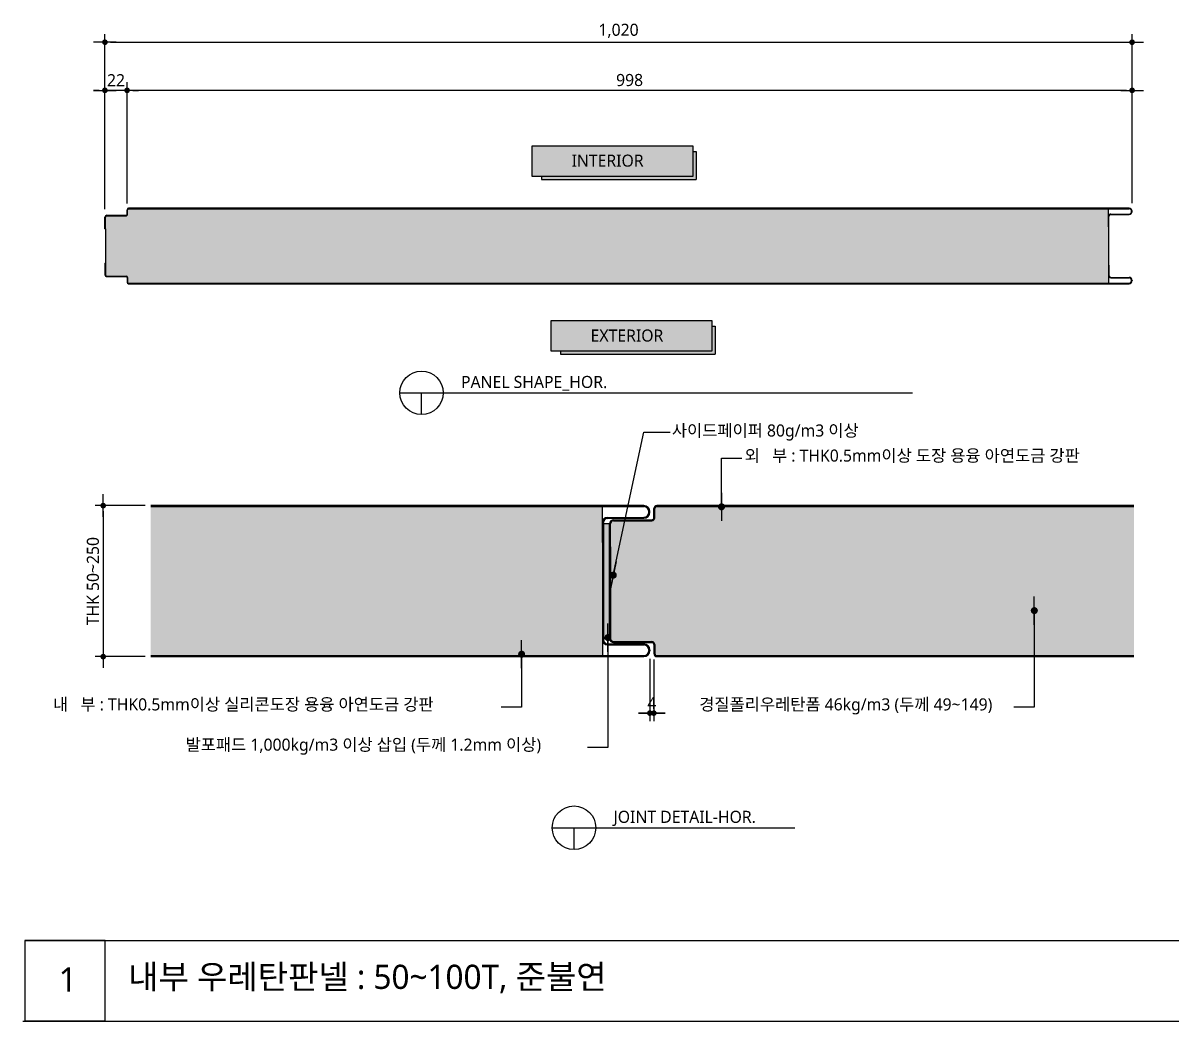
# Model space of a CAD drawing. Header units: millimetres. Extents: x -1365 to 31821, y 84 to 2865.
# Drawn here: x 13642 to 14782, y 1188 to 2179 of the extents above; entities that cross this region are included whole.
import ezdxf
from ezdxf.xclip import XClip

# ---------------------------------------------------------------- set-up
doc = ezdxf.new("R2010")
doc.units = ezdxf.units.MM
doc.header["$LTSCALE"] = 10
doc.header["$XCLIPFRAME"] = 0
doc.layers.get('DEFPOINTS').update_dxf_attribs({"color": 137})
for name, color, linetype in [('DIM', 7, 'Continuous'), ('INSULATION', 9, 'Continuous'), ('SYM-LEAD', 6, 'Continuous'), ('TEXT', 3, 'Continuous'), ('샌드위치판넬', 7, 'Continuous')]:
    doc.layers.add(name, color=color, linetype=linetype)
doc.styles.add('ROMANC', font='malgun.ttf', dxfattribs={"height": 8})
doc.styles.add('TITLE BLOCK-V(r1.1)$0$Address', font='malgun.ttf')
doc.styles.add('맑은고딕', font='malgun.ttf')
doc.styles.add('스타일1', font='malgun.ttf')
doc.dimstyles.new('GAUN-10', dxfattribs={"dimscale": 10, "dimtxt": 1.5, "dimasz": 0.7, "dimexe": 1, "dimexo": 1, "dimgap": 0.5, "dimtad": 1, "dimdec": 0, "dimzin": 1, "dimdsep": 46, "dimlunit": 6, "dimtxsty": '맑은고딕', "dimblk": 'CJDOT', "dimcen": 0.09, "dimdle": 1, "dimclrd": 256, "dimclre": 256, "dimclrt": 3, "dimadec": 0, "dimazin": 0, "dimtfac": 1, "dimtdec": 0, "dimtix": 1, "dimtmove": 2, "dimatfit": 3, "dimldrblk": 'CJDOT', "dimfxl": 1, "dimtolj": 1, "dimtzin": 1, "dimarcsym": 0})
doc.dimstyles.new('GAUN-8', dxfattribs={"dimscale": 8, "dimtxt": 1.5, "dimasz": 0.7, "dimexe": 1, "dimexo": 1, "dimgap": 0.5, "dimtad": 1, "dimdec": 0, "dimzin": 1, "dimdsep": 46, "dimlunit": 6, "dimtxsty": '맑은고딕', "dimblk": 'CJDOT', "dimcen": 0.09, "dimdle": 1, "dimclrd": 256, "dimclre": 256, "dimclrt": 3, "dimadec": 0, "dimazin": 0, "dimtfac": 1, "dimtdec": 0, "dimtix": 1, "dimtmove": 2, "dimatfit": 3, "dimfxl": 1, "dimtolj": 1, "dimtzin": 1, "dimarcsym": 0})

# ---------------------------------------------------------------- blocks, each defined once
blk = doc.blocks.new('CJDOT')
blk.add_line((-2, 0), (2, 0))
at = {"const_width": 0.5}
blk.add_lwpolyline([(-0.25, 0, 1), (0.25, 0, 1)], format="xyb", close=True, dxfattribs=at)
blk = doc.blocks.new('*D256')
at = {"layer": 'DEFPOINTS', "color": 0, "transparency": 16777216}
for p in [(13745.4, 2112.3), (13745.4, 1992.3), (14743.4, 1992.3)]:
    blk.add_point(p, dxfattribs=at)
at = {"layer": 'DIM', "lineweight": -2, "transparency": 16777216}
for p, q in [((13745.4, 2000.3), (13745.4, 2120.3)), ((14737.8, 2112.3), (13751, 2112.3)), ((14743.4, 2000.3), (14743.4, 2120.3))]:
    blk.add_line(p, q, dxfattribs=at)
at = {"layer": 'DIM', "lineweight": -2, "transparency": 16777216, "xscale": 5.6, "yscale": 5.6, "zscale": 5.6, "rotation": 180}
blk.add_blockref('CJDOT', (13745.4, 2112.3), dxfattribs=at)
at = {"layer": 'DIM', "lineweight": -2, "transparency": 16777216, "xscale": 5.6, "yscale": 5.6, "zscale": 5.6}
blk.add_blockref('CJDOT', (14743.4, 2112.3), dxfattribs=at)
at = {"layer": 'DIM', "color": 3, "transparency": 16777216, "insert": (14244.4, 2122.5), "char_height": 12, "attachment_point": 5, "style": '맑은고딕'}
blk.add_mtext('\\A1;998', dxfattribs=at)
blk = doc.blocks.new('*D257')
at = {"layer": 'DEFPOINTS', "color": 0, "transparency": 16777216}
for p in [(13723.4, 2112.3), (13723.4, 1986.3), (13745.4, 1992)]:
    blk.add_point(p, dxfattribs=at)
at = {"layer": 'DIM', "lineweight": -2, "transparency": 16777216}
for p, q in [((13717.8, 2112.3), (13712.2, 2112.3)), ((13723.4, 1994.3), (13723.4, 2120.3)), ((13745.4, 2112.3), (13723.4, 2112.3)), ((13745.4, 2000), (13745.4, 2120.3)), ((13751, 2112.3), (13756.6, 2112.3))]:
    blk.add_line(p, q, dxfattribs=at)
at = {"layer": 'DIM', "lineweight": -2, "transparency": 16777216, "xscale": 5.6, "yscale": 5.6, "zscale": 5.6}
blk.add_blockref('CJDOT', (13723.4, 2112.3), dxfattribs=at)
at = {"layer": 'DIM', "lineweight": -2, "transparency": 16777216, "xscale": 5.6, "yscale": 5.6, "zscale": 5.6, "rotation": 180}
blk.add_blockref('CJDOT', (13745.4, 2112.3), dxfattribs=at)
at = {"layer": 'DIM', "color": 3, "transparency": 16777216, "insert": (13734.4, 2122.4), "char_height": 12, "attachment_point": 5, "style": '맑은고딕'}
blk.add_mtext('\\A1;22', dxfattribs=at)
blk = doc.blocks.new('*D258')
at = {"layer": 'DEFPOINTS', "color": 0, "transparency": 16777216}
for p in [(14743.4, 2160.1), (13723.4, 1986.3), (14743.4, 1992.1)]:
    blk.add_point(p, dxfattribs=at)
at = {"layer": 'DIM', "lineweight": -2, "transparency": 16777216}
for p, q in [((13723.4, 1994.3), (13723.4, 2168.1)), ((14743.4, 2000.1), (14743.4, 2168.1)), ((13729, 2160.1), (14737.8, 2160.1))]:
    blk.add_line(p, q, dxfattribs=at)
at = {"layer": 'DIM', "lineweight": -2, "transparency": 16777216, "xscale": 5.6, "yscale": 5.6, "zscale": 5.6, "rotation": 180}
blk.add_blockref('CJDOT', (13723.4, 2160.1), dxfattribs=at)
at = {"layer": 'DIM', "lineweight": -2, "transparency": 16777216, "xscale": 5.6, "yscale": 5.6, "zscale": 5.6}
blk.add_blockref('CJDOT', (14743.4, 2160.1), dxfattribs=at)
at = {"layer": 'DIM', "color": 3, "transparency": 16777216, "insert": (14233.4, 2171.4), "char_height": 12, "attachment_point": 5, "style": '맑은고딕'}
blk.add_mtext('\\A1;1,020', dxfattribs=at)
blk = doc.blocks.new('dfafd45ad131')
at = {"layer": '샌드위치판넬'}
h = blk.add_hatch(dxfattribs=at)
h.set_pattern_fill('H1INSUN1', color=9, scale=0.745, pattern_type=2)
h.set_pattern_definition([(67.38, (-224618.542, -244163.546), (2e-06, 74.5), [19.37, -949.13]), (67.38, (-224544.042, -244163.546), (2e-06, 74.5), [19.37, -949.13]), (67.38, (-224469.542, -244163.546), (2e-06, 74.5), [19.37, -949.13]), (67.38, (-224395.042, -244163.546), (2e-06, 74.5), [19.37, -949.13]), (67.38, (-224320.542, -244163.546), (2e-06, 74.5), [19.37, -949.13]), (112.249, (-224555.962, -244163.546), (-2e-06, 74.5), [17.708, -1753.136]), (112.249, (-224481.462, -244163.546), (-2e-06, 74.5), [17.708, -1753.136]), (112.249, (-224406.962, -244163.546), (-2e-06, 74.5), [17.708, -1753.136]), (112.249, (-224332.462, -244163.546), (-2e-06, 74.5), [17.708, -1753.136]), (112.249, (-224257.962, -244163.546), (-2e-06, 74.5), [17.708, -1753.136]), (112.249, (-224183.462, -244163.546), (-2e-06, 74.5), [17.708, -1753.136]), (112.249, (-224108.962, -244163.546), (-2e-06, 74.5), [17.708, -1753.136]), (112.249, (-224034.462, -244163.546), (-2e-06, 74.5), [17.708, -1753.136]), (112.249, (-223959.962, -244163.546), (-2e-06, 74.5), [17.708, -1753.136]), (247.751, (-224574.587, -244147.156), (-5e-06, 74.5), [17.708, -1753.136]), (247.751, (-224500.087, -244147.156), (-5e-06, 74.5), [17.708, -1753.136]), (247.751, (-224425.587, -244147.156), (-5e-06, 74.5), [17.708, -1753.136]), (247.751, (-224351.087, -244147.156), (-5e-06, 74.5), [17.708, -1753.136]), (247.751, (-224276.587, -244147.156), (-5e-06, 74.5), [17.708, -1753.136]), (247.751, (-224202.087, -244147.156), (-5e-06, 74.5), [17.708, -1753.136]), (247.751, (-224127.587, -244147.156), (-5e-06, 74.5), [17.708, -1753.136]), (247.751, (-224053.087, -244147.156), (-5e-06, 74.5), [17.708, -1753.136]), (247.751, (-223978.587, -244147.156), (-5e-06, 74.5), [17.708, -1753.136]), (292.62, (-224600.662, -244145.666), (-2e-06, 74.5), [19.37, -949.13]), (292.62, (-224526.162, -244145.666), (-2e-06, 74.5), [19.37, -949.13]), (292.62, (-224451.662, -244145.666), (-2e-06, 74.5), [19.37, -949.13]), (292.62, (-224377.162, -244145.666), (-2e-06, 74.5), [19.37, -949.13]), (292.62, (-224302.662, -244145.666), (-2e-06, 74.5), [19.37, -949.13]), (81.8699, (-224622.267, -244176.211), (4e-06, 74.5), [5.268, -521.5266]), (68.1986, (-224621.522, -244170.996), (-7e-07, 74.5), [8.024, -393.171]), (68.1986, (-224547.022, -244170.996), (-7e-07, 74.5), [8.024, -393.171]), (291.8014, (-224593.212, -244163.546), (7e-07, 74.5), [8.024, -393.171]), (291.8014, (-224518.712, -244163.546), (7e-07, 74.5), [8.024, -393.171]), (278.1301, (-224590.232, -244170.996), (-4e-06, 74.5), [5.268, -521.5266]), (278.1301, (-224622.267, -244176.211), (-4e-06, 74.5), [5.268, -521.5266]), (296.565, (-224621.522, -244181.426), (1e-06, 74.5), [4.9976, -161.5894]), (315, (-224619.287, -244185.896), (-5e-15, 74.5), [5.268, -100.091]), (326.31, (-224615.56, -244189.62), (-3e-06, 74.5), [2.686, -265.927]), (326.31, (-224541.06, -244189.62), (-3e-06, 74.5), [2.686, -265.927]), (326.31, (-224466.56, -244189.62), (-3e-06, 74.5), [2.686, -265.927]), (341.565, (-224613.33, -244191.11), (-2e-07, 74.5), [2.356, -233.234]), (341.565, (-224538.83, -244191.11), (-2e-07, 74.5), [2.356, -233.234]), (341.565, (-224464.33, -244191.11), (-2e-07, 74.5), [2.356, -233.234]), (341.565, (-224611.09, -244191.856), (-2e-07, 74.5), [2.356, -233.234]), (341.565, (-224536.59, -244191.856), (-2e-07, 74.5), [2.356, -233.234]), (341.565, (-224462.09, -244191.856), (-2e-07, 74.5), [2.356, -233.234]), (0, (-224608.86, -244192.6), (0, 74.5), [5.96, -68.54]), (18.435, (-224602.9, -244192.6), (2e-07, 74.5), [2.356, -233.234]), (18.435, (-224528.4, -244192.6), (2e-07, 74.5), [2.356, -233.234]), (18.435, (-224453.9, -244192.6), (2e-07, 74.5), [2.356, -233.234]), (18.435, (-224600.66, -244191.856), (2e-07, 74.5), [2.356, -233.234]), (18.435, (-224526.16, -244191.856), (2e-07, 74.5), [2.356, -233.234]), (18.435, (-224451.66, -244191.856), (2e-07, 74.5), [2.356, -233.234]), (33.69, (-224598.43, -244191.11), (3e-06, 74.5), [2.686, -265.927]), (33.69, (-224523.93, -244191.11), (3e-06, 74.5), [2.686, -265.927]), (33.69, (-224449.43, -244191.11), (3e-06, 74.5), [2.686, -265.927]), (45, (-224596.19, -244189.62), (5e-15, 74.5), [5.268, -100.091]), (63.435, (-224592.467, -244185.896), (-1e-06, 74.5), [4.9976, -161.5894]), (81.8699, (-224590.232, -244181.426), (4e-06, 74.5), [5.268, -521.5266]), (81.8699, (-224585.017, -244176.211), (4e-06, 74.5), [5.268, -521.5266]), (68.1986, (-224584.272, -244170.996), (-7e-07, 74.5), [8.024, -393.171]), (68.1986, (-224509.772, -244170.996), (-7e-07, 74.5), [8.024, -393.171]), (291.8014, (-224555.962, -244163.546), (7e-07, 74.5), [8.024, -393.171]), (291.8014, (-224481.462, -244163.546), (7e-07, 74.5), [8.024, -393.171]), (278.1301, (-224552.982, -244170.996), (-4e-06, 74.5), [5.268, -521.5266]), (278.1301, (-224585.017, -244176.211), (-4e-06, 74.5), [5.268, -521.5266]), (296.565, (-224584.272, -244181.426), (1e-06, 74.5), [4.9976, -161.5894]), (315, (-224582.037, -244185.896), (-5e-15, 74.5), [5.268, -100.091]), (326.31, (-224578.31, -244189.62), (-3e-06, 74.5), [2.686, -265.927]), (326.31, (-224503.81, -244189.62), (-3e-06, 74.5), [2.686, -265.927]), (326.31, (-224429.31, -244189.62), (-3e-06, 74.5), [2.686, -265.927]), (341.565, (-224576.08, -244191.11), (-2e-07, 74.5), [2.356, -233.234]), (341.565, (-224501.58, -244191.11), (-2e-07, 74.5), [2.356, -233.234]), (341.565, (-224427.08, -244191.11), (-2e-07, 74.5), [2.356, -233.234]), (341.565, (-224573.84, -244191.856), (-2e-07, 74.5), [2.356, -233.234]), (341.565, (-224499.34, -244191.856), (-2e-07, 74.5), [2.356, -233.234]), (341.565, (-224424.84, -244191.856), (-2e-07, 74.5), [2.356, -233.234]), (0, (-224571.61, -244192.6), (0, 74.5), [5.96, -68.54]), (18.435, (-224565.65, -244192.6), (2e-07, 74.5), [2.356, -233.234]), (18.435, (-224491.15, -244192.6), (2e-07, 74.5), [2.356, -233.234]), (18.435, (-224416.65, -244192.6), (2e-07, 74.5), [2.356, -233.234]), (18.435, (-224563.41, -244191.856), (2e-07, 74.5), [2.356, -233.234]), (18.435, (-224488.91, -244191.856), (2e-07, 74.5), [2.356, -233.234]), (18.435, (-224414.41, -244191.856), (2e-07, 74.5), [2.356, -233.234]), (33.69, (-224561.18, -244191.11), (3e-06, 74.5), [2.686, -265.927]), (33.69, (-224486.68, -244191.11), (3e-06, 74.5), [2.686, -265.927]), (33.69, (-224412.18, -244191.11), (3e-06, 74.5), [2.686, -265.927]), (45, (-224558.94, -244189.62), (5e-15, 74.5), [5.268, -100.091]), (63.435, (-224555.217, -244185.896), (-1e-06, 74.5), [4.9976, -161.5894]), (81.8699, (-224552.982, -244181.426), (4e-06, 74.5), [5.268, -521.5266]), (81.8699, (-224603.642, -244134.491), (4e-06, 74.5), [5.268, -521.5266]), (63.435, (-224602.897, -244129.276), (-1e-06, 74.5), [4.9976, -161.5894]), (45, (-224600.66, -244124.806), (5e-15, 74.5), [5.268, -100.091]), (33.69, (-224596.94, -244121.08), (3e-06, 74.5), [2.686, -265.927]), (33.69, (-224522.44, -244121.08), (3e-06, 74.5), [2.686, -265.927]), (33.69, (-224447.94, -244121.08), (3e-06, 74.5), [2.686, -265.927]), (18.435, (-224594.7, -244119.59), (2e-07, 74.5), [2.356, -233.234]), (18.435, (-224520.2, -244119.59), (2e-07, 74.5), [2.356, -233.234]), (18.435, (-224445.7, -244119.59), (2e-07, 74.5), [2.356, -233.234]), (18.435, (-224592.47, -244118.846), (2e-07, 74.5), [2.356, -233.234]), (18.435, (-224517.97, -244118.846), (2e-07, 74.5), [2.356, -233.234]), (18.435, (-224443.47, -244118.846), (2e-07, 74.5), [2.356, -233.234]), (0, (-224590.23, -244118.1), (0, 74.5), [5.96, -68.54]), (341.565, (-224584.27, -244118.1), (-2e-07, 74.5), [2.356, -233.234]), (341.565, (-224509.77, -244118.1), (-2e-07, 74.5), [2.356, -233.234]), (341.565, (-224435.27, -244118.1), (-2e-07, 74.5), [2.356, -233.234]), (341.565, (-224582.04, -244118.846), (-2e-07, 74.5), [2.356, -233.234]), (341.565, (-224507.54, -244118.846), (-2e-07, 74.5), [2.356, -233.234]), (341.565, (-224433.04, -244118.846), (-2e-07, 74.5), [2.356, -233.234]), (326.31, (-224579.8, -244119.59), (-3e-06, 74.5), [2.686, -265.927]), (326.31, (-224505.3, -244119.59), (-3e-06, 74.5), [2.686, -265.927]), (326.31, (-224430.8, -244119.59), (-3e-06, 74.5), [2.686, -265.927]), (315, (-224577.567, -244121.08), (-5e-15, 74.5), [5.268, -100.091]), (296.565, (-224573.842, -244124.806), (1e-06, 74.5), [4.9976, -161.5894]), (278.1301, (-224571.607, -244129.276), (-4e-06, 74.5), [5.268, -521.5266]), (278.1301, (-224603.642, -244134.491), (-4e-06, 74.5), [5.268, -521.5266]), (290.556, (-224602.897, -244139.706), (9e-07, 74.5), [6.365, -630.163]), (290.556, (-224528.397, -244139.706), (9e-07, 74.5), [6.365, -630.163]), (290.556, (-224453.897, -244139.706), (9e-07, 74.5), [6.365, -630.163]), (68.1986, (-224574.587, -244147.156), (-7e-07, 74.5), [8.024, -393.171]), (68.1986, (-224500.087, -244147.156), (-7e-07, 74.5), [8.024, -393.171]), (81.8699, (-224571.607, -244139.706), (4e-06, 74.5), [5.268, -521.5266]), (0, (-224624.5, -244118.1), (0, 74.5), [2.98, -71.52]), (341.565, (-224621.52, -244118.1), (-2e-07, 74.5), [2.356, -233.234]), (341.565, (-224547.02, -244118.1), (-2e-07, 74.5), [2.356, -233.234]), (341.565, (-224472.52, -244118.1), (-2e-07, 74.5), [2.356, -233.234]), (341.565, (-224619.29, -244118.846), (-2e-07, 74.5), [2.356, -233.234]), (341.565, (-224544.79, -244118.846), (-2e-07, 74.5), [2.356, -233.234]), (341.565, (-224470.29, -244118.846), (-2e-07, 74.5), [2.356, -233.234]), (326.31, (-224617.05, -244119.59), (-3e-06, 74.5), [2.686, -265.927]), (326.31, (-224542.55, -244119.59), (-3e-06, 74.5), [2.686, -265.927]), (326.31, (-224468.05, -244119.59), (-3e-06, 74.5), [2.686, -265.927]), (315, (-224614.817, -244121.08), (-5e-15, 74.5), [5.268, -100.091]), (296.565, (-224611.092, -244124.806), (1e-06, 74.5), [4.9976, -161.5894]), (278.1301, (-224608.857, -244129.276), (-4e-06, 74.5), [5.268, -521.5266]), (69.444, (-224611.092, -244145.666), (-9e-07, 74.5), [6.365, -630.163]), (69.444, (-224536.592, -244145.666), (-9e-07, 74.5), [6.365, -630.163]), (69.444, (-224462.092, -244145.666), (-9e-07, 74.5), [6.365, -630.163]), (81.8699, (-224608.857, -244139.706), (4e-06, 74.5), [5.268, -521.5266]), (81.8699, (-224566.392, -244134.491), (4e-06, 74.5), [5.268, -521.5266]), (63.435, (-224565.647, -244129.276), (-1e-06, 74.5), [4.9976, -161.5894]), (45, (-224563.41, -244124.806), (5e-15, 74.5), [5.268, -100.091]), (33.69, (-224559.69, -244121.08), (3e-06, 74.5), [2.686, -265.927]), (33.69, (-224485.19, -244121.08), (3e-06, 74.5), [2.686, -265.927]), (33.69, (-224410.69, -244121.08), (3e-06, 74.5), [2.686, -265.927]), (18.435, (-224557.45, -244119.59), (2e-07, 74.5), [2.356, -233.234]), (18.435, (-224482.95, -244119.59), (2e-07, 74.5), [2.356, -233.234]), (18.435, (-224408.45, -244119.59), (2e-07, 74.5), [2.356, -233.234]), (18.435, (-224555.22, -244118.846), (2e-07, 74.5), [2.356, -233.234]), (18.435, (-224480.72, -244118.846), (2e-07, 74.5), [2.356, -233.234]), (18.435, (-224406.22, -244118.846), (2e-07, 74.5), [2.356, -233.234]), (0, (-224552.98, -244118.1), (0, 74.5), [2.98, -71.52]), (278.1301, (-224566.392, -244134.491), (-4e-06, 74.5), [5.268, -521.5266]), (291.8014, (-224565.647, -244139.706), (7e-07, 74.5), [8.024, -393.171]), (291.8014, (-224491.147, -244139.706), (7e-07, 74.5), [8.024, -393.171])])
h.paths.add_polyline_path([(-224624.5, -244118.6, 0.414214), (-224625.5, -244119.6), (-224625.5, -244124.1, -0.414214), (-224627, -244125.6), (-224646, -244125.6, 0.414214), (-224647.5, -244127.1), (-224647.5, -244138.6), (-224647.5, -244172.6), (-224647.5, -244184.1, 0.414214), (-224646, -244185.6), (-224627, -244185.6, -0.414214), (-224625.5, -244187.1), (-224625.5, -244191.6, 0.414214), (-224624.5, -244192.6), (-223651.5, -244192.6), (-223651.5, -244184.72), (-223651.5, -244174.72), (-223651.5, -244136.48), (-223651.5, -244126.48), (-223651.5, -244118.6)])
blk.add_line((-224647.5, -244138.6), (-224647.5, -244172.6))
for p, q in [((-224626, -244124.1), (-224626, -244119.6)), ((-224626, -244121.6), (-224626, -244120.6)), ((-224626, -244121.6), (-224626, -244121.1)), ((-224625.5, -244124.1), (-224625.5, -244119.6)), ((-223631, -244118.1), (-224624.5, -244118.1)), ((-224624.5, -244118.1), (-223631, -244118.1)), ((-224624.5, -244118.6), (-224624.5, -244118.6)), ((-224624.5, -244118.6), (-223631, -244118.6)), ((-224621.54, -244118.6), (-224621.54, -244118.6)), ((-223651.5, -244126.48), (-223651.5, -244118.6)), ((-223628.5, -244121.32), (-223628.5, -244121.02)), ((-223628, -244121.32), (-223628, -244121.02)), ((-224648, -244138.6), (-224648, -244127.1)), ((-224647.5, -244138.6), (-224647.5, -244127.1)), ((-224646, -244125.1), (-224627, -244125.1)), ((-224646, -244125.6), (-224627, -244125.6)), ((-223651.5, -244136.48), (-223651.5, -244126.48)), ((-223651, -244136.48), (-223651, -244126.48)), ((-223649, -244123.98), (-223631, -244123.9)), ((-223649, -244124.48), (-223631, -244124.4)), ((-224648, -244138.6), (-224647.5, -244138.6)), ((-223651.5, -244136.48), (-223651.51, -244174.72)), ((-223651.5, -244136.48), (-223651, -244136.48)), ((-224648, -244172.6), (-224648, -244184.1)), ((-224648, -244172.6), (-224647.5, -244172.6)), ((-224647.5, -244172.6), (-224647.5, -244184.1)), ((-223651.5, -244174.72), (-223651.5, -244184.72)), ((-223651.5, -244174.72), (-223651, -244174.72)), ((-223651, -244174.72), (-223651, -244184.72)), ((-224646, -244185.6), (-224627, -244185.6)), ((-224646, -244186.1), (-224627, -244186.1)), ((-224626, -244187.1), (-224626, -244191.6)), ((-224626, -244189.6), (-224626, -244190.1)), ((-224626, -244189.6), (-224626, -244190.6)), ((-224625.5, -244187.1), (-224625.5, -244191.6)), ((-223651.5, -244184.72), (-223651.5, -244192.6)), ((-223649, -244186.72), (-223631, -244186.8)), ((-223649, -244187.22), (-223631, -244187.3)), ((-223628.5, -244189.88), (-223628.5, -244190.18)), ((-223628, -244189.88), (-223628, -244190.18)), ((-224624.5, -244192.6), (-224624.5, -244192.6)), ((-224624.5, -244192.6), (-223631, -244192.6)), ((-223631, -244193.1), (-224624.5, -244193.1)), ((-224624.5, -244193.1), (-223631, -244193.1)), ((-224621.54, -244192.6), (-224621.54, -244192.6))]:
    blk.add_line(p, q, dxfattribs=at)
for centre, radius, start, end in [((-224624.5, -244119.6), 1.5, 90, 180), ((-224624.5, -244119.6), 1, 90, 180), ((-223631, -244121.1), 3, 0, 90), ((-223631, -244121.1), 2.5, 0, 90), ((-223631, -244121.4), 2.5, 270, 0), ((-223631, -244121.4), 3, 270, 0), ((-224646, -244127.1), 2, 90, 180), ((-224646, -244127.1), 1.5, 90, 180), ((-224627, -244124.1), 1.5, 270, 0), ((-224627, -244124.1), 1, 270, 0), ((-223649, -244126.48), 2.5, 90, 180), ((-223649, -244126.48), 2, 90, 180), ((-224646, -244184.1), 2, 180, 270), ((-224646, -244184.1), 1.5, 180, 270), ((-224627, -244187.1), 1.5, 0, 90), ((-224627, -244187.1), 1, 0, 90), ((-223649, -244184.72), 2.5, 180, 270), ((-223649, -244184.72), 2, 180, 270), ((-223631, -244189.8), 3, 0, 90), ((-223631, -244189.8), 2.5, 0, 90), ((-224624.5, -244191.6), 1.5, 180, 270), ((-224624.5, -244191.6), 1, 180, 270), ((-223631, -244190.1), 2.5, 270, 0), ((-223631, -244190.1), 3, 270, 0)]:
    blk.add_arc(centre, radius, start, end, dxfattribs=at)
blk = doc.blocks.new('*D251')
at = {"layer": 'DEFPOINTS', "color": 0, "transparency": 16777216}
for p in [(13771.5, 1699.9), (13721.7, 1549.9), (13771.5, 1549.9)]:
    blk.add_point(p, dxfattribs=at)
at = {"layer": 'DIM', "lineweight": -2, "transparency": 16777216}
for p, q in [((13763.5, 1699.9), (13713.7, 1699.9)), ((13721.7, 1694.3), (13721.7, 1555.5)), ((13763.5, 1549.9), (13713.7, 1549.9))]:
    blk.add_line(p, q, dxfattribs=at)
at = {"layer": 'DIM', "lineweight": -2, "transparency": 16777216, "xscale": 5.6, "yscale": 5.6, "zscale": 5.6}
for p, rotation in [((13721.7, 1699.9), 90), ((13721.7, 1549.9), 270)]:
    blk.add_blockref('CJDOT', p, dxfattribs=dict(at, rotation=rotation))
at = {"layer": 'DIM', "color": 3, "transparency": 16777216, "insert": (13711.5, 1624.9), "char_height": 12, "attachment_point": 5, "rotation": 90, "style": '맑은고딕'}
blk.add_mtext('\\A1;THK 50~250', dxfattribs=at)
blk = doc.blocks.new('*D259')
at = {"layer": 'DEFPOINTS', "color": 0, "transparency": 16777216}
for p in [(14264.5, 1555.8), (14268.5, 1554.9), (14268.5, 1493.8)]:
    blk.add_point(p, dxfattribs=at)
at = {"layer": 'DIM', "lineweight": -2, "transparency": 16777216}
for p, q in [((14264.5, 1547.8), (14264.5, 1485.8)), ((14268.5, 1546.9), (14268.5, 1485.8)), ((14258.9, 1493.8), (14253.3, 1493.8)), ((14264.5, 1493.8), (14268.5, 1493.8)), ((14274.1, 1493.8), (14279.7, 1493.8))]:
    blk.add_line(p, q, dxfattribs=at)
at = {"layer": 'DIM', "lineweight": -2, "transparency": 16777216, "xscale": 5.6, "yscale": 5.6, "zscale": 5.6}
blk.add_blockref('CJDOT', (14264.5, 1493.8), dxfattribs=at)
at = {"layer": 'DIM', "lineweight": -2, "transparency": 16777216, "xscale": 5.6, "yscale": 5.6, "zscale": 5.6, "rotation": 180}
blk.add_blockref('CJDOT', (14268.5, 1493.8), dxfattribs=at)
at = {"layer": 'DIM', "color": 3, "transparency": 16777216, "insert": (14266.5, 1503.8), "char_height": 12, "attachment_point": 5, "style": '맑은고딕'}
blk.add_mtext('\\A1;4', dxfattribs=at)
blk = doc.blocks.new('A$C168F3991')
h = blk.add_hatch(color=253)
h.dxf.hatch_style = 1
h.paths.add_polyline_path([(-107.5, 31.4), (-107.5, 1), (52.1, 1), (52.1, 31.4)])
h.paths.add_polyline_path([(-72.8, 3.8), (13.3, 3.8), (13.3, 28.5), (-72.8, 28.5)], flags=24)
h = blk.add_hatch(color=250)
h.dxf.hatch_style = 1
h.paths.add_polyline_path([(-98.1, 1), (-98.1, -2.1), (55.4, -2.1), (55.4, 25.8), (52.1, 25.8), (52.1, 1)])
for p, q in [((52.1, 25.8), (55.4, 25.8)), ((55.4, 25.8), (55.4, -2.1)), ((-98.1, 1), (-98.1, -2.1)), ((-98.1, -2.1), (55.4, -2.1))]:
    blk.add_line(p, q)
blk.add_lwpolyline([(-107.5, 31.4), (52.1, 31.4), (52.1, 1), (-107.5, 1)], close=True)
at = {"insert": (-68.3, 22.6), "char_height": 12, "width": 65.332, "attachment_point": 1, "style": 'TITLE BLOCK-V(r1.1)$0$Address'}
blk.add_mtext('INTERIOR', dxfattribs=at)
blk = doc.blocks.new('A$C62C86749')
h = blk.add_hatch(color=253)
h.dxf.hatch_style = 1
h.paths.add_polyline_path([(-263.1, 64.2), (-263.1, 3.5), (56.1, 3.5), (56.1, 64.2)])
h.paths.add_polyline_path([(-193.3, 9.1), (-9.9, 9.1), (-9.9, 58.5), (-193.3, 58.5)], flags=24)
h = blk.add_hatch(color=250)
h.dxf.hatch_style = 1
h.paths.add_polyline_path([(-244.2, 3.5), (-244.2, -2.7), (62.7, -2.7), (62.7, 53), (56.1, 53), (56.1, 3.5)])
for p, q in [((56.1, 53), (62.7, 53)), ((62.7, 53), (62.7, -2.7)), ((-244.2, 3.5), (-244.2, -2.7)), ((-244.2, -2.7), (62.7, -2.7))]:
    blk.add_line(p, q)
blk.add_lwpolyline([(-263.1, 64.2), (56.1, 64.2), (56.1, 3.5), (-263.1, 3.5)], close=True)
at = {"insert": (-184.6, 46.6), "char_height": 24, "width": 130.664, "attachment_point": 1, "style": 'TITLE BLOCK-V(r1.1)$0$Address'}
blk.add_mtext('EXTERIOR', dxfattribs=at)

msp = doc.modelspace()

# ---------------------------------------------------------------- hatches: boundary and pattern name
h = msp.add_hatch()
h.set_pattern_fill('H1INSUN1', color=52, scale=0.745, pattern_type=2)
h.set_pattern_definition([(67.38, (13752.864, 1949.84), (2e-06, 74.5), [19.37, -949.13]), (67.38, (13827.364, 1949.84), (2e-06, 74.5), [19.37, -949.13]), (67.38, (13901.864, 1949.84), (2e-06, 74.5), [19.37, -949.13]), (67.38, (13976.364, 1949.84), (2e-06, 74.5), [19.37, -949.13]), (67.38, (14050.864, 1949.84), (2e-06, 74.5), [19.37, -949.13]), (112.249, (13815.444, 1949.839), (-2e-06, 74.5), [17.708, -1753.136]), (112.249, (13889.944, 1949.839), (-2e-06, 74.5), [17.708, -1753.136]), (112.249, (13964.444, 1949.839), (-2e-06, 74.5), [17.708, -1753.136]), (112.249, (14038.944, 1949.839), (-2e-06, 74.5), [17.708, -1753.136]), (112.249, (14113.444, 1949.839), (-2e-06, 74.5), [17.708, -1753.136]), (112.249, (14187.944, 1949.839), (-2e-06, 74.5), [17.708, -1753.136]), (112.249, (14262.444, 1949.839), (-2e-06, 74.5), [17.708, -1753.136]), (112.249, (14336.944, 1949.839), (-2e-06, 74.5), [17.708, -1753.136]), (112.249, (14411.444, 1949.839), (-2e-06, 74.5), [17.708, -1753.136]), (247.751, (13796.82, 1966.229), (-5e-06, 74.5), [17.708, -1753.136]), (247.751, (13871.32, 1966.229), (-5e-06, 74.5), [17.708, -1753.136]), (247.751, (13945.82, 1966.229), (-5e-06, 74.5), [17.708, -1753.136]), (247.751, (14020.32, 1966.229), (-5e-06, 74.5), [17.708, -1753.136]), (247.751, (14094.82, 1966.229), (-5e-06, 74.5), [17.708, -1753.136]), (247.751, (14169.32, 1966.229), (-5e-06, 74.5), [17.708, -1753.136]), (247.751, (14243.82, 1966.229), (-5e-06, 74.5), [17.708, -1753.136]), (247.751, (14318.32, 1966.229), (-5e-06, 74.5), [17.708, -1753.136]), (247.751, (14392.82, 1966.229), (-5e-06, 74.5), [17.708, -1753.136]), (292.62, (13770.744, 1967.72), (-2e-06, 74.5), [19.37, -949.13]), (292.62, (13845.244, 1967.72), (-2e-06, 74.5), [19.37, -949.13]), (292.62, (13919.744, 1967.72), (-2e-06, 74.5), [19.37, -949.13]), (292.62, (13994.244, 1967.72), (-2e-06, 74.5), [19.37, -949.13]), (292.62, (14068.744, 1967.72), (-2e-06, 74.5), [19.37, -949.13]), (81.8699, (13749.139, 1937.174), (4e-06, 74.5), [5.268, -521.5266]), (68.1986, (13749.884, 1942.389), (-7e-07, 74.5), [8.024, -393.171]), (68.1986, (13824.384, 1942.389), (-7e-07, 74.5), [8.024, -393.171]), (291.8014, (13778.194, 1949.839), (7e-07, 74.5), [8.024, -393.171]), (291.8014, (13852.694, 1949.839), (7e-07, 74.5), [8.024, -393.171]), (278.1301, (13781.174, 1942.389), (-4e-06, 74.5), [5.268, -521.5266]), (278.1301, (13749.139, 1937.174), (-4e-06, 74.5), [5.268, -521.5266]), (296.565, (13749.884, 1931.96), (1e-06, 74.5), [4.9976, -161.5894]), (315, (13752.12, 1927.49), (-5e-15, 74.5), [5.268, -100.091]), (326.31, (13755.844, 1923.764), (-3e-06, 74.5), [2.686, -265.927]), (326.31, (13830.344, 1923.764), (-3e-06, 74.5), [2.686, -265.927]), (326.31, (13904.844, 1923.764), (-3e-06, 74.5), [2.686, -265.927]), (341.565, (13758.08, 1922.274), (-2e-07, 74.5), [2.356, -233.234]), (341.565, (13832.58, 1922.274), (-2e-07, 74.5), [2.356, -233.234]), (341.565, (13907.08, 1922.274), (-2e-07, 74.5), [2.356, -233.234]), (341.565, (13760.314, 1921.53), (-2e-07, 74.5), [2.356, -233.234]), (341.565, (13834.814, 1921.53), (-2e-07, 74.5), [2.356, -233.234]), (341.565, (13909.314, 1921.53), (-2e-07, 74.5), [2.356, -233.234]), (0, (13762.55, 1920.78), (0, 74.5), [5.96, -68.54]), (18.435, (13768.51, 1920.784), (2e-07, 74.5), [2.356, -233.234]), (18.435, (13843.01, 1920.784), (2e-07, 74.5), [2.356, -233.234]), (18.435, (13917.51, 1920.784), (2e-07, 74.5), [2.356, -233.234]), (18.435, (13770.744, 1921.53), (2e-07, 74.5), [2.356, -233.234]), (18.435, (13845.244, 1921.53), (2e-07, 74.5), [2.356, -233.234]), (18.435, (13919.744, 1921.53), (2e-07, 74.5), [2.356, -233.234]), (33.69, (13772.98, 1922.274), (3e-06, 74.5), [2.686, -265.927]), (33.69, (13847.48, 1922.274), (3e-06, 74.5), [2.686, -265.927]), (33.69, (13921.98, 1922.274), (3e-06, 74.5), [2.686, -265.927]), (45, (13775.214, 1923.764), (5e-15, 74.5), [5.268, -100.091]), (63.435, (13778.94, 1927.49), (-1e-06, 74.5), [4.9976, -161.5894]), (81.8699, (13781.174, 1931.959), (4e-06, 74.5), [5.268, -521.5266]), (81.8699, (13786.389, 1937.174), (4e-06, 74.5), [5.268, -521.5266]), (68.1986, (13787.134, 1942.389), (-7e-07, 74.5), [8.024, -393.171]), (68.1986, (13861.634, 1942.389), (-7e-07, 74.5), [8.024, -393.171]), (291.8014, (13815.444, 1949.839), (7e-07, 74.5), [8.024, -393.171]), (291.8014, (13889.944, 1949.839), (7e-07, 74.5), [8.024, -393.171]), (278.1301, (13818.424, 1942.389), (-4e-06, 74.5), [5.268, -521.5266]), (278.1301, (13786.389, 1937.174), (-4e-06, 74.5), [5.268, -521.5266]), (296.565, (13787.134, 1931.96), (1e-06, 74.5), [4.9976, -161.5894]), (315, (13789.37, 1927.49), (-5e-15, 74.5), [5.268, -100.091]), (326.31, (13793.094, 1923.764), (-3e-06, 74.5), [2.686, -265.927]), (326.31, (13867.594, 1923.764), (-3e-06, 74.5), [2.686, -265.927]), (326.31, (13942.094, 1923.764), (-3e-06, 74.5), [2.686, -265.927]), (341.565, (13795.33, 1922.274), (-2e-07, 74.5), [2.356, -233.234]), (341.565, (13869.83, 1922.274), (-2e-07, 74.5), [2.356, -233.234]), (341.565, (13944.33, 1922.274), (-2e-07, 74.5), [2.356, -233.234]), (341.565, (13797.564, 1921.53), (-2e-07, 74.5), [2.356, -233.234]), (341.565, (13872.064, 1921.53), (-2e-07, 74.5), [2.356, -233.234]), (341.565, (13946.564, 1921.53), (-2e-07, 74.5), [2.356, -233.234]), (0, (13799.8, 1920.78), (0, 74.5), [5.96, -68.54]), (18.435, (13805.76, 1920.784), (2e-07, 74.5), [2.356, -233.234]), (18.435, (13880.26, 1920.784), (2e-07, 74.5), [2.356, -233.234]), (18.435, (13954.76, 1920.784), (2e-07, 74.5), [2.356, -233.234]), (18.435, (13807.994, 1921.53), (2e-07, 74.5), [2.356, -233.234]), (18.435, (13882.494, 1921.53), (2e-07, 74.5), [2.356, -233.234]), (18.435, (13956.994, 1921.53), (2e-07, 74.5), [2.356, -233.234]), (33.69, (13810.23, 1922.274), (3e-06, 74.5), [2.686, -265.927]), (33.69, (13884.73, 1922.274), (3e-06, 74.5), [2.686, -265.927]), (33.69, (13959.23, 1922.274), (3e-06, 74.5), [2.686, -265.927]), (45, (13812.464, 1923.764), (5e-15, 74.5), [5.268, -100.091]), (63.435, (13816.19, 1927.49), (-1e-06, 74.5), [4.9976, -161.5894]), (81.8699, (13818.424, 1931.959), (4e-06, 74.5), [5.268, -521.5266]), (81.8699, (13767.764, 1978.894), (4e-06, 74.5), [5.268, -521.5266]), (63.435, (13768.51, 1984.11), (-1e-06, 74.5), [4.9976, -161.5894]), (45, (13770.744, 1988.58), (5e-15, 74.5), [5.268, -100.091]), (33.69, (13774.47, 1992.304), (3e-06, 74.5), [2.686, -265.927]), (33.69, (13848.97, 1992.304), (3e-06, 74.5), [2.686, -265.927]), (33.69, (13923.47, 1992.304), (3e-06, 74.5), [2.686, -265.927]), (18.435, (13776.704, 1993.794), (2e-07, 74.5), [2.356, -233.234]), (18.435, (13851.204, 1993.794), (2e-07, 74.5), [2.356, -233.234]), (18.435, (13925.704, 1993.794), (2e-07, 74.5), [2.356, -233.234]), (18.435, (13778.94, 1994.54), (2e-07, 74.5), [2.356, -233.234]), (18.435, (13853.44, 1994.54), (2e-07, 74.5), [2.356, -233.234]), (18.435, (13927.94, 1994.54), (2e-07, 74.5), [2.356, -233.234]), (0, (13781.174, 1995.28), (0, 74.5), [5.96, -68.54]), (341.565, (13787.134, 1995.284), (-2e-07, 74.5), [2.356, -233.234]), (341.565, (13861.634, 1995.284), (-2e-07, 74.5), [2.356, -233.234]), (341.565, (13936.134, 1995.284), (-2e-07, 74.5), [2.356, -233.234]), (341.565, (13789.37, 1994.54), (-2e-07, 74.5), [2.356, -233.234]), (341.565, (13863.87, 1994.54), (-2e-07, 74.5), [2.356, -233.234]), (341.565, (13938.37, 1994.54), (-2e-07, 74.5), [2.356, -233.234]), (326.31, (13791.604, 1993.794), (-3e-06, 74.5), [2.686, -265.927]), (326.31, (13866.104, 1993.794), (-3e-06, 74.5), [2.686, -265.927]), (326.31, (13940.604, 1993.794), (-3e-06, 74.5), [2.686, -265.927]), (315, (13793.84, 1992.304), (-5e-15, 74.5), [5.268, -100.091]), (296.565, (13797.564, 1988.58), (1e-06, 74.5), [4.9976, -161.5894]), (278.1301, (13799.799, 1984.109), (-4e-06, 74.5), [5.268, -521.5266]), (278.1301, (13767.764, 1978.894), (-4e-06, 74.5), [5.268, -521.5266]), (290.556, (13768.51, 1973.679), (9e-07, 74.5), [6.365, -630.163]), (290.556, (13843.01, 1973.679), (9e-07, 74.5), [6.365, -630.163]), (290.556, (13917.51, 1973.679), (9e-07, 74.5), [6.365, -630.163]), (68.1986, (13796.82, 1966.229), (-7e-07, 74.5), [8.024, -393.171]), (68.1986, (13871.32, 1966.229), (-7e-07, 74.5), [8.024, -393.171]), (81.8699, (13799.799, 1973.679), (4e-06, 74.5), [5.268, -521.5266]), (0, (13746.904, 1995.28), (0, 74.5), [2.98, -71.52]), (341.565, (13749.884, 1995.284), (-2e-07, 74.5), [2.356, -233.234]), (341.565, (13824.384, 1995.284), (-2e-07, 74.5), [2.356, -233.234]), (341.565, (13898.884, 1995.284), (-2e-07, 74.5), [2.356, -233.234]), (341.565, (13752.12, 1994.54), (-2e-07, 74.5), [2.356, -233.234]), (341.565, (13826.62, 1994.54), (-2e-07, 74.5), [2.356, -233.234]), (341.565, (13901.12, 1994.54), (-2e-07, 74.5), [2.356, -233.234]), (326.31, (13754.354, 1993.794), (-3e-06, 74.5), [2.686, -265.927]), (326.31, (13828.854, 1993.794), (-3e-06, 74.5), [2.686, -265.927]), (326.31, (13903.354, 1993.794), (-3e-06, 74.5), [2.686, -265.927]), (315, (13756.59, 1992.304), (-5e-15, 74.5), [5.268, -100.091]), (296.565, (13760.314, 1988.58), (1e-06, 74.5), [4.9976, -161.5894]), (278.1301, (13762.549, 1984.109), (-4e-06, 74.5), [5.268, -521.5266]), (69.444, (13760.314, 1967.719), (-9e-07, 74.5), [6.365, -630.163]), (69.444, (13834.814, 1967.719), (-9e-07, 74.5), [6.365, -630.163]), (69.444, (13909.314, 1967.719), (-9e-07, 74.5), [6.365, -630.163]), (81.8699, (13762.549, 1973.679), (4e-06, 74.5), [5.268, -521.5266]), (81.8699, (13805.014, 1978.894), (4e-06, 74.5), [5.268, -521.5266]), (63.435, (13805.76, 1984.11), (-1e-06, 74.5), [4.9976, -161.5894]), (45, (13807.994, 1988.58), (5e-15, 74.5), [5.268, -100.091]), (33.69, (13811.72, 1992.304), (3e-06, 74.5), [2.686, -265.927]), (33.69, (13886.22, 1992.304), (3e-06, 74.5), [2.686, -265.927]), (33.69, (13960.72, 1992.304), (3e-06, 74.5), [2.686, -265.927]), (18.435, (13813.954, 1993.794), (2e-07, 74.5), [2.356, -233.234]), (18.435, (13888.454, 1993.794), (2e-07, 74.5), [2.356, -233.234]), (18.435, (13962.954, 1993.794), (2e-07, 74.5), [2.356, -233.234]), (18.435, (13816.19, 1994.54), (2e-07, 74.5), [2.356, -233.234]), (18.435, (13890.69, 1994.54), (2e-07, 74.5), [2.356, -233.234]), (18.435, (13965.19, 1994.54), (2e-07, 74.5), [2.356, -233.234]), (0, (13818.424, 1995.28), (0, 74.5), [2.98, -71.52]), (278.1301, (13805.014, 1978.894), (-4e-06, 74.5), [5.268, -521.5266]), (291.8014, (13805.76, 1973.679), (7e-07, 74.5), [8.024, -393.171]), (291.8014, (13880.26, 1973.679), (7e-07, 74.5), [8.024, -393.171])])
h.paths.add_polyline_path([(13746.9, 1994.8, 0.414214), (13745.9, 1993.8), (13745.9, 1989.3, -0.414214), (13744.4, 1987.8), (13725.4, 1987.8, 0.414214), (13723.9, 1986.3), (13723.9, 1974.8), (13723.9, 1940.8), (13723.9, 1929.3, 0.414214), (13725.4, 1927.8), (13744.4, 1927.8, -0.414214), (13745.9, 1926.3), (13745.9, 1921.8, 0.414214), (13746.9, 1920.8), (14719.9, 1920.8), (14719.9, 1928.7), (14719.9, 1938.7), (14719.9, 1976.9), (14719.9, 1986.9), (14719.9, 1994.8)])
at = {"layer": 'INSULATION'}
h = msp.add_hatch(color=6, dxfattribs=at)
h.dxf.hatch_style = 1
h.paths.add_polyline_path([(14218.5, 1567.9), (14224.5, 1567.9), (14224.5, 1681.9), (14218.5, 1681.9)])

# ---------------------------------------------------------------- linework, layer by layer
for p, q in [((14740.4, 1995.3), (13746.9, 1995.3)), ((13746.9, 1995.3), (14740.4, 1995.3)), ((13723.4, 1974.8), (13723.4, 1986.3)), ((13723.9, 1974.8), (13723.9, 1986.3)), ((13725.4, 1988.3), (13744.4, 1988.3)), ((13725.4, 1987.8), (13744.4, 1987.8)), ((13745.4, 1989.3), (13745.4, 1993.8)), ((13745.4, 1991.8), (13745.4, 1992.8)), ((13745.4, 1991.8), (13745.4, 1992.3)), ((13745.9, 1989.3), (13745.9, 1993.8)), ((13746.9, 1994.8), (14740.4, 1994.8)), ((14719.9, 1986.9), (14719.9, 1994.8)), ((14719.9, 1976.9), (14719.9, 1986.9)), ((14720.4, 1976.9), (14720.4, 1986.9)), ((14722.4, 1989.4), (14740.4, 1989.5)), ((14722.4, 1988.9), (14740.4, 1989)), ((14742.9, 1992.1), (14742.9, 1992.4)), ((14743.4, 1992.1), (14743.4, 1992.4)), ((13723.4, 1974.8), (13723.9, 1974.8)), ((13723.9, 1974.8), (13723.9, 1940.8)), ((14719.9, 1976.9), (14720.4, 1976.9)), ((14719.9, 1976.9), (14719.9, 1938.7)), ((13723.4, 1940.8), (13723.4, 1929.3)), ((13723.4, 1940.8), (13723.9, 1940.8)), ((13723.9, 1940.8), (13723.9, 1929.3)), ((14719.9, 1938.7), (14719.9, 1928.7)), ((14719.9, 1938.7), (14720.4, 1938.7)), ((14720.4, 1938.7), (14720.4, 1928.7)), ((13725.4, 1927.8), (13744.4, 1927.8)), ((13725.4, 1927.3), (13744.4, 1927.3)), ((14719.9, 1928.7), (14719.9, 1920.8)), ((13745.4, 1926.3), (13745.4, 1921.8)), ((13745.4, 1923.8), (13745.4, 1923.3)), ((13745.4, 1923.8), (13745.4, 1922.8)), ((13745.9, 1926.3), (13745.9, 1921.8)), ((13746.9, 1920.8), (14740.4, 1920.8)), ((14740.4, 1920.3), (13746.9, 1920.3)), ((13746.9, 1920.3), (14740.4, 1920.3)), ((14722.4, 1926.7), (14740.4, 1926.6)), ((14722.4, 1926.2), (14740.4, 1926.1)), ((14742.9, 1923.5), (14742.9, 1923.2)), ((14743.4, 1923.5), (14743.4, 1923.2)), ((13643.7, 1268), (16393.2, 1268)), ((13642, 1188), (16391.5, 1188))]:
    msp.add_line(p, q)
at = {"color": 54, "linetype": 'Continuous'}
for p, q in [((13746.9, 1994.8), (13746.9, 1994.8)), ((13749.9, 1994.8), (13749.9, 1994.8)), ((13746.9, 1920.8), (13746.9, 1920.8)), ((13749.9, 1920.8), (13749.9, 1920.8))]:
    msp.add_line(p, q, dxfattribs=at)
msp.add_lwpolyline([(13643.7, 1188.1), (13723.7, 1188.1), (13723.7, 1268.1), (13643.7, 1268.1)], close=True)
at = {"color": 1}
for centre, radius, start, end in [((13746.9, 1993.8), 1.5, 90, 180), ((14740.4, 1992.3), 3, 0, 90), ((13725.4, 1986.3), 2, 90, 180), ((13725.4, 1986.3), 1.5, 90, 180), ((13744.4, 1989.3), 1.5, 270, 0), ((13744.4, 1989.3), 1, 270, 0), ((13746.9, 1993.8), 1, 90, 180), ((14722.4, 1986.9), 2.5, 90, 180), ((14722.4, 1986.9), 2, 90, 180), ((14740.4, 1992.3), 2.5, 0, 90), ((14740.4, 1992), 2.5, 270, 0), ((14740.4, 1992), 3, 270, 0), ((13725.4, 1929.3), 2, 180, 270), ((13725.4, 1929.3), 1.5, 180, 270), ((13744.4, 1926.3), 1.5, 0, 90), ((13744.4, 1926.3), 1, 0, 90), ((14722.4, 1928.7), 2.5, 180, 270), ((14722.4, 1928.7), 2, 180, 270), ((13746.9, 1921.8), 1.5, 180, 270), ((13746.9, 1921.8), 1, 180, 270), ((14740.4, 1923.6), 3, 0, 90), ((14740.4, 1923.6), 2.5, 0, 90), ((14740.4, 1923.3), 2.5, 270, 0), ((14740.4, 1923.3), 3, 270, 0)]:
    msp.add_arc(centre, radius, start, end, dxfattribs=at)
at = {"layer": 'INSULATION', "color": 6}
msp.add_lwpolyline([(14218.5, 1567.9), (14224.5, 1567.9), (14224.5, 1681.9), (14218.5, 1681.9)], close=True, dxfattribs=at)
at = {"layer": 'TEXT', "color": 2}
for p, q in [((14016.2, 1811.9), (14525.3, 1811.9)), ((14037.8, 1790.3), (14037.8, 1811.9)), ((14167.6, 1380), (14408.5, 1380)), ((14189.2, 1358.4), (14189.2, 1380))]:
    msp.add_line(p, q, dxfattribs=at)
for centre in [(14037.8, 1811.9), (14189.2, 1380)]:
    msp.add_circle(centre, 21.6, dxfattribs=at)

# ---------------------------------------------------------------- block references
msp.add_blockref('A$C168F3991', (14255.1, 2025.9))
at = {"xscale": 0.5, "yscale": 0.5, "zscale": 0.5}
msp.add_blockref('A$C62C86749', (14298, 1851.5), dxfattribs=at)
at = {"layer": 'TEXT', "linetype": 'Continuous'}
ref = msp.add_blockref('dfafd45ad131', (461520.5, 489936.1), dxfattribs=dict(at, xscale=2, yscale=2, zscale=2))
XClip(ref).set_block_clipping_path([(-223875.8205539348, -244201.1568106422), (-223387.614782372, -244105.2854087611)])
ref = msp.add_blockref('dfafd45ad131', (463520.5, 489936.1), dxfattribs=dict(at, xscale=2, yscale=2, zscale=2))
XClip(ref).set_block_clipping_path([(-224875.8205539348, -244201.1568106422), (-224387.614782372, -244105.2854087611)])

# ---------------------------------------------------------------- texts
at = {"layer": 'TEXT'}
for s, height, style, p in [('PANEL SHAPE_HOR.', 12, 'ROMANC', (14077, 1816.7)), ('JOINT DETAIL-HOR.', 12, 'ROMANC', (14228.4, 1384.8)), ('내부 우레탄판넬 : 50~100T, 준불연', 24, '스타일1', (13746.5, 1219.9)), ('1', 24, '스타일1', (13677.5, 1217.2))]:
    msp.add_text(s, height=height, dxfattribs=dict(at, style=style)).set_placement(p)
at = {"layer": 'TEXT', "color": 3, "style": '스타일1'}
for s, p in [('사이드페이퍼 80g/m3 이상', (14286.4, 1768.5)), ('외   부 : THK0.5mm이상 도장 용융 아연도금 강판', (14358.6, 1743.6)), ('내   부 : THK0.5mm이상 실리콘도장 용융 아연도금 강판', (13671.8, 1496.5)), ('경질폴리우레탄폼 46kg/m3 (두께 49~149)', (14313.6, 1496.5)), ('발포패드 1,000kg/m3 이상 삽입 (두께 1.2mm 이상)', (13803.5, 1456.5))]:
    msp.add_text(s, height=12, dxfattribs=at).set_placement(p)

# ---------------------------------------------------------------- dimensions: what is measured, and where the dimension line sits
at = {"layer": 'DIM'}
for base, p1, p2, picture, middle in [((14743.4, 2160.1), (13723.4, 1986.3), (14743.4, 1992.1), '*D258', (14233.4, 2171.4)), ((13723.4, 2112.3), (13745.4, 1992), (13723.4, 1986.3), '*D257', (13734.4, 2122.4)), ((13745.4, 2112.3), (14743.4, 1992.3), (13745.4, 1992.3), '*D256', (14244.4, 2122.5)), ((14268.5, 1493.8), (14264.5, 1555.8), (14268.5, 1554.9), '*D259', (14266.5, 1503.8))]:
    dim = msp.add_linear_dim(base=base, p1=p1, p2=p2, dimstyle='GAUN-8', dxfattribs=at)
    dim.commit()
    dim.dimension.update_dxf_attribs({"geometry": picture, "text_midpoint": middle})
dim = msp.add_linear_dim(base=(13721.7, 1549.9), p1=(13771.5, 1699.9), p2=(13771.5, 1549.9), angle=90, text='THK 50~250', dimstyle='GAUN-8', dxfattribs=at)
dim.commit()
dim.dimension.update_dxf_attribs({"geometry": '*D251', "text_midpoint": (13711.5, 1624.9)})

# ---------------------------------------------------------------- leaders
at = {"layer": 'SYM-LEAD'}
for points in [[(14228.2, 1630.8), (14258.4, 1772.9), (14284.6, 1772.9)], [(14335.7, 1698.7), (14335.7, 1747.1), (14355.9, 1747.1)], [(14646.3, 1595.6), (14646.3, 1499.8), (14626, 1499.8)], [(14222.9, 1568.8), (14222.9, 1459.8), (14202.6, 1459.8)], [(14137.2, 1552.3), (14137.2, 1499.8), (14116.9, 1499.8)]]:
    msp.add_leader(points, dimstyle='GAUN-10', dxfattribs=at)

doc.saveas('drawing.dxf')
